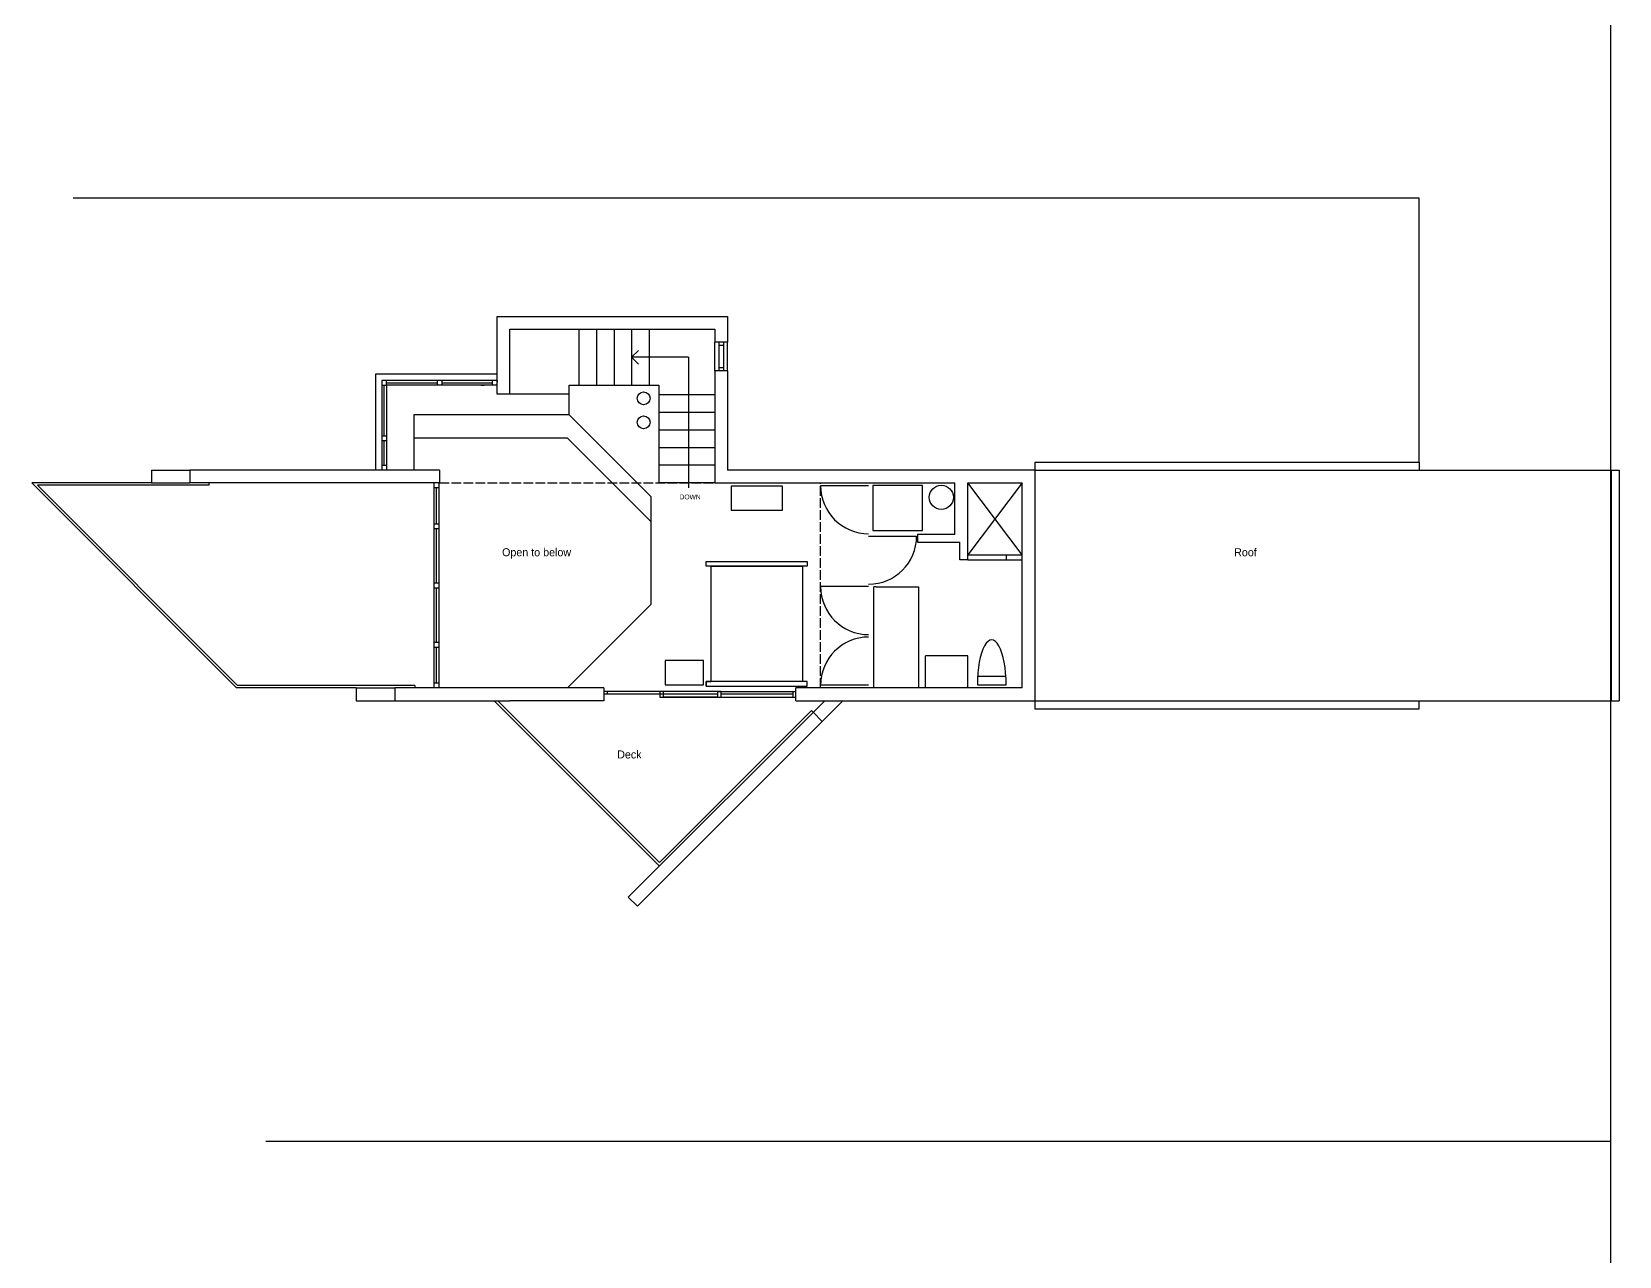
# Model space of a CAD drawing. Header units: inches. Extents: x -16659 to 2747, y 141 to 7454.
# Drawn here: x -5913 to -4921, y 1962 to 2726 of the extents above; entities that cross this region are included whole.
import ezdxf

# ---------------------------------------------------------------- set-up
doc = ezdxf.new("R2010")
doc.units = ezdxf.units.IN
doc.header["$LTSCALE"] = 0.5
doc.header["$MEASUREMENT"] = 0
doc.linetypes.add('ACAD_ISO02W100', pattern=[15, 12, -3])
for name, color, linetype in [('A-doors', 254, 'Continuous'), ('A-Elev-North', 7, 'Continuous'), ('A-Elev-South', 7, 'Continuous'), ('A-fixtures', 140, 'Continuous'), ('A-furniture', 33, 'Continuous'), ('A-glazing', 252, 'Continuous'), ('A-millwork', 252, 'Continuous'), ('A-roof', 253, 'Continuous'), ('A-soffit', 251, 'ACAD_ISO02W100'), ('A-stairs', 252, 'Continuous'), ('A-text', 254, 'Continuous'), ('A-walls', 7, 'Continuous'), ('construction', 160, 'Continuous')]:
    doc.layers.add(name, color=color, linetype=linetype)

msp = doc.modelspace()

# ---------------------------------------------------------------- linework, layer by layer
at = {"layer": 'A-doors'}
for p, q in [((-5661.38, 2444.58), (-5661.38, 2316.49)), ((-5661.38, 2441.58), (-5658.38, 2441.58)), ((-5658.38, 2444.58), (-5658.38, 2316.49)), ((-5661.38, 2418.99), (-5658.38, 2418.99)), ((-5661.38, 2415.99), (-5658.38, 2415.99)), ((-5359.26, 2412.49), (-5359.26, 2407.49)), ((-5661.38, 2381.99), (-5658.38, 2381.99)), ((-5661.38, 2378.99), (-5658.38, 2378.99)), ((-5661.38, 2344.99), (-5658.38, 2344.99)), ((-5661.38, 2341.99), (-5658.38, 2341.99)), ((-5658.38, 2319.49), (-5661.38, 2319.49))]:
    msp.add_line(p, q, dxfattribs=at)
at = {"layer": 'A-Elev-North', "color": 253}
for p, q in [((-5621.89, 2512.49), (-5697.89, 2512.49)), ((-5697.89, 2512.49), (-5697.89, 2452.49)), ((-5576.8, 2499.96), (-5613.89, 2499.96)), ((-5673.89, 2486.96), (-5673.89, 2452.49)), ((-5576.8, 2486.96), (-5673.89, 2486.96)), ((-5673.89, 2486.96), (-5673.89, 2452.49))]:
    msp.add_line(p, q, dxfattribs=at)
at = {"layer": 'A-Elev-North', "color": 252}
for p, q in [((-5659.39, 2508.49), (-5659.39, 2505.49)), ((-5656.39, 2508.49), (-5656.39, 2505.49))]:
    msp.add_line(p, q, dxfattribs=at)
at = {"layer": 'A-Elev-North'}
msp.add_line((-5621.89, 2508.49), (-5621.89, 2507.49), dxfattribs=at)
at = {"layer": 'A-Elev-South', "color": 252}
for p, q in [((-5837.89, 2452.49), (-5813.89, 2452.49)), ((-5837.89, 2444.49), (-5813.89, 2444.49)), ((-5709.89, 2316.49), (-5685.89, 2316.49)), ((-5709.89, 2308.49), (-5685.89, 2308.49))]:
    msp.add_line(p, q, dxfattribs=at)
at = {"layer": 'A-Elev-South', "color": 250}
msp.add_line((-5484.19, 2314.24), (-5518.23, 2314.24), dxfattribs=at)
at = {"layer": 'A-Elev-South', "color": 253}
msp.add_line((-5484.19, 2310.74), (-5518.23, 2310.74), dxfattribs=at)
at = {"layer": 'A-Elev-South', "color": 251}
for p in [(-5484.19, 2314.24), (-5482.19, 2314.24)]:
    msp.add_line(p, (-5435.23, 2314.24), dxfattribs=at)
at = {"layer": 'A-Elev-South', "color": 7}
msp.add_line((-5685.89, 2308.49), (-5613.89, 2308.49), dxfattribs=at)
at = {"layer": 'A-fixtures'}
for p, q in [((-5293.89, 2399.49), (-5327.89, 2444.49)), ((-5293.89, 2444.49), (-5327.89, 2399.49)), ((-5327.89, 2399.49), (-5293.89, 2399.49)), ((-5327.89, 2396.49), (-5293.89, 2396.49)), ((-5303.89, 2399.49), (-5303.89, 2396.49)), ((-5304.03, 2323.49), (-5321.75, 2323.49)), ((-5321.89, 2318.49), (-5303.89, 2318.49)), ((-5321.89, 2318.49), (-5303.89, 2318.49))]:
    msp.add_line(p, q, dxfattribs=at)
msp.add_lwpolyline([(-5387.08, 2442.81), (-5387.08, 2414.81), (-5356.08, 2414.81), (-5356.08, 2442.81), (-5387.08, 2442.81)], dxfattribs=at)
msp.add_circle((-5344.39, 2435.49), 7.5, dxfattribs=at)
msp.add_ellipse((-5312.89, 2318.49), major_axis=(0, -28), ratio=0.321429, start_param=1.570796, end_param=4.712389, dxfattribs=at)
at = {"layer": 'A-furniture'}
for points in [[(-5475.71, 2442.49), (-5475.71, 2427.49), (-5443.71, 2427.49), (-5443.71, 2442.49), (-5475.71, 2442.49)], [(-5491.21, 2317.49), (-5428.21, 2317.49), (-5428.21, 2320.49), (-5491.21, 2320.49), (-5491.21, 2317.49), (-5491.21, 2320.49), (-5488.21, 2320.49), (-5488.21, 2392.49), (-5491.21, 2392.49), (-5491.21, 2392.49), (-5491.21, 2395.49), (-5428.21, 2395.49), (-5428.21, 2392.49), (-5431.21, 2392.49), (-5488.21, 2392.49), (-5431.21, 2392.49), (-5431.21, 2320.49)], [(-5516.98, 2318.49), (-5492.98, 2318.49), (-5492.98, 2333.49), (-5516.98, 2333.49), (-5516.98, 2318.49)]]:
    msp.add_lwpolyline(points, dxfattribs=at)
at = {"layer": 'A-glazing'}
for p, q in [((-5483.39, 2532.49), (-5483.39, 2514.49)), ((-5483.39, 2530.49), (-5480.39, 2530.49)), ((-5480.39, 2532.49), (-5480.39, 2514.49)), ((-5483.39, 2516.49), (-5480.39, 2516.49)), ((-5621.89, 2508.49), (-5693.89, 2508.49)), ((-5693.89, 2508.49), (-5693.89, 2505.49)), ((-5693.89, 2505.49), (-5693.89, 2452.49)), ((-5693.89, 2505.49), (-5690.89, 2505.49)), ((-5692.39, 2473.99), (-5692.39, 2505.49)), ((-5690.89, 2505.49), (-5690.89, 2508.49)), ((-5690.89, 2506.99), (-5659.39, 2506.99)), ((-5690.89, 2505.49), (-5690.89, 2452.49)), ((-5621.89, 2505.49), (-5690.89, 2505.49)), ((-5656.39, 2506.99), (-5624.89, 2506.99)), ((-5629.89, 2508.49), (-5631.89, 2508.49)), ((-5631.89, 2505.49), (-5629.89, 2505.49)), ((-5624.89, 2508.49), (-5624.89, 2505.49)), ((-5693.89, 2473.99), (-5690.89, 2473.99)), ((-5693.89, 2470.99), (-5690.89, 2470.99)), ((-5692.39, 2455.49), (-5692.39, 2470.99)), ((-5693.89, 2455.49), (-5690.89, 2455.49)), ((-5555.23, 2314.24), (-5555.23, 2312.49)), ((-5553.23, 2314.24), (-5553.23, 2312.49)), ((-5520.23, 2314.24), (-5520.23, 2310.74)), ((-5520.23, 2310.74), (-5435.23, 2310.74)), ((-5518.23, 2314.24), (-5518.23, 2310.74)), ((-5484.19, 2314.24), (-5484.19, 2310.74)), ((-5484.19, 2310.74), (-5435.23, 2310.74)), ((-5482.19, 2314.24), (-5482.19, 2310.74)), ((-5437.23, 2314.24), (-5437.23, 2310.74)), ((-5520.45, 2205.24), (-5623.65, 2308.44))]:
    msp.add_line(p, q, dxfattribs=at)
at = {"layer": 'A-millwork', "color": 251}
for p, q in [((-5784.61, 2316.49), (-5912.61, 2444.49)), ((-5837.89, 2444.49), (-5912.61, 2444.49)), ((-5783.98, 2317.99), (-5908.98, 2442.99)), ((-5801.89, 2442.99), (-5908.98, 2442.99)), ((-5801.89, 2444.49), (-5801.89, 2442.99)), ((-5709.89, 2316.49), (-5784.61, 2316.49)), ((-5673.38, 2317.99), (-5783.98, 2317.99)), ((-5673.38, 2317.99), (-5673.38, 2316.49))]:
    msp.add_line(p, q, dxfattribs=at)
at = {"layer": 'A-millwork'}
for p, q in [((-5389.83, 2442.74), (-5419.83, 2442.74)), ((-5389.83, 2411.24), (-5359.83, 2411.24)), ((-5389.83, 2379.74), (-5419.83, 2379.74)), ((-5386.58, 2316.49), (-5386.58, 2379.49)), ((-5385.08, 2379.49), (-5386.58, 2379.49)), ((-5385.08, 2379.49), (-5358.58, 2379.49)), ((-5358.58, 2379.49), (-5358.58, 2316.49)), ((-5327.89, 2336.49), (-5354.26, 2336.49)), ((-5354.26, 2316.49), (-5354.26, 2336.49)), ((-5327.89, 2316.49), (-5327.89, 2336.49)), ((-5518.23, 2314.24), (-5555.23, 2314.24)), ((-5484.19, 2312.49), (-5555.23, 2312.49)), ((-5518.23, 2314.24), (-5519.19, 2314.24)), ((-5484.19, 2312.49), (-5519.19, 2312.49)), ((-5482.19, 2314.24), (-5484.19, 2314.24)), ((-5437.23, 2312.49), (-5482.19, 2312.49)), ((-5437.23, 2312.49), (-5482.19, 2312.49)), ((-5389.83, 2318.24), (-5419.83, 2318.24)), ((-5520.4, 2207.41), (-5621.48, 2308.49)), ((-5425.52, 2302.29), (-5520.4, 2207.41))]:
    msp.add_line(p, q, dxfattribs=at)
for centre, start, end in [((-5389.83, 2442.74), 180, 270), ((-5389.83, 2411.24), 270, 0), ((-5389.83, 2379.74), 180, 270), ((-5389.83, 2318.24), 90, 180)]:
    msp.add_arc(centre, 30, start, end, dxfattribs=at)
at = {"layer": 'A-roof'}
for p, q in [((-5285.89, 2457.49), (-5045.89, 2457.49)), ((-5285.89, 2457.49), (-5285.89, 2452.49)), ((-5285.89, 2452.49), (-4925.89, 2452.49)), ((-5045.89, 2457.49), (-5045.89, 2452.49)), ((-4925.89, 2452.49), (-4925.89, 2308.49)), ((-4925.89, 2452.49), (-4920.89, 2452.49)), ((-4920.89, 2452.49), (-4920.89, 2308.49)), ((-5285.89, 2308.49), (-4925.89, 2308.49)), ((-5285.89, 2308.49), (-5285.89, 2303.49)), ((-5285.89, 2303.49), (-5045.89, 2303.49)), ((-5045.89, 2303.49), (-5045.89, 2308.49)), ((-4925.89, 2308.49), (-4920.89, 2308.49))]:
    msp.add_line(p, q, dxfattribs=at)
at = {"layer": 'A-soffit'}
for p, q in [((-5657.89, 2444.58), (-5485.89, 2444.58)), ((-5419.83, 2316.49), (-5419.83, 2444.49))]:
    msp.add_line(p, q, dxfattribs=at)
at = {"layer": 'A-stairs'}
for p, q in [((-5570.85, 2540.49), (-5570.85, 2505.49)), ((-5559.85, 2540.49), (-5559.85, 2505.49)), ((-5548.85, 2540.49), (-5548.85, 2505.49)), ((-5537.85, 2540.49), (-5537.85, 2505.49)), ((-5526.85, 2540.49), (-5526.85, 2505.49)), ((-5485.89, 2499.49), (-5520.89, 2499.49)), ((-5485.89, 2488.49), (-5520.89, 2488.49)), ((-5577.89, 2472.49), (-5673.89, 2472.49)), ((-5525.89, 2420.49), (-5577.89, 2472.49)), ((-5485.89, 2477.49), (-5520.89, 2477.49)), ((-5485.89, 2466.49), (-5520.89, 2466.49)), ((-5485.89, 2455.49), (-5520.89, 2455.49)), ((-5485.89, 2444.49), (-5520.89, 2444.49))]:
    msp.add_line(p, q, dxfattribs=at)
at = {"layer": 'A-text'}
for p, q in [((-5537.85, 2522.99), (-5533.6, 2527.23)), ((-5537.85, 2522.99), (-5533.6, 2518.75)), ((-5502.35, 2522.99), (-5537.85, 2522.99)), ((-5502.35, 2522.99), (-5502.35, 2441.35))]:
    msp.add_line(p, q, dxfattribs=at)
at = {"layer": 'A-walls'}
for p, q in [((-5621.89, 2548.49), (-5477.89, 2548.49)), ((-5621.89, 2499.96), (-5621.89, 2548.49)), ((-5613.89, 2540.49), (-5485.89, 2540.49)), ((-5613.89, 2499.96), (-5613.89, 2540.49)), ((-5485.89, 2540.49), (-5485.89, 2532.49)), ((-5477.89, 2548.49), (-5477.89, 2532.49)), ((-5477.89, 2532.49), (-5485.89, 2532.49)), ((-5485.89, 2514.49), (-5485.89, 2444.49)), ((-5477.89, 2514.49), (-5485.89, 2514.49)), ((-5477.89, 2514.49), (-5477.89, 2452.49)), ((-5613.89, 2499.96), (-5621.89, 2499.96)), ((-5576.8, 2505.49), (-5520.89, 2505.49)), ((-5576.8, 2486.96), (-5576.8, 2505.49)), ((-5520.89, 2505.49), (-5520.89, 2444.49)), ((-5566.33, 2476.49), (-5576.8, 2486.96)), ((-5566.33, 2476.49), (-5536.36, 2446.51)), ((-5657.89, 2452.49), (-5813.89, 2452.49)), ((-5813.89, 2452.49), (-5813.89, 2444.49)), ((-5657.89, 2452.49), (-5657.89, 2444.49)), ((-5285.89, 2452.49), (-5477.89, 2452.49)), ((-5285.89, 2452.49), (-5285.89, 2308.49)), ((-5657.89, 2444.49), (-5813.89, 2444.49)), ((-5525.89, 2436.04), (-5536.36, 2446.51)), ((-5485.89, 2444.49), (-5335.89, 2444.49)), ((-5335.89, 2412.49), (-5335.89, 2444.49)), ((-5327.89, 2396.49), (-5327.89, 2444.49)), ((-5327.89, 2444.49), (-5293.89, 2444.49)), ((-5293.89, 2316.49), (-5293.89, 2444.49)), ((-5525.89, 2436.04), (-5525.89, 2368.49)), ((-5359.26, 2412.49), (-5335.89, 2412.49)), ((-5359.26, 2407.49), (-5332.89, 2407.49)), ((-5332.89, 2396.49), (-5332.89, 2407.49)), ((-5327.89, 2396.49), (-5332.89, 2396.49)), ((-5525.89, 2368.49), (-5577.89, 2316.49)), ((-5555.23, 2316.49), (-5685.89, 2316.49)), ((-5685.89, 2316.49), (-5685.89, 2308.49)), ((-5555.23, 2316.49), (-5555.23, 2308.49)), ((-5293.89, 2316.49), (-5435.23, 2316.49)), ((-5435.23, 2308.49), (-5435.23, 2316.49)), ((-5555.23, 2308.49), (-5613.89, 2308.49)), ((-5435.23, 2308.49), (-5285.89, 2308.49))]:
    msp.add_line(p, q, dxfattribs=at)
at = {"layer": 'A-walls', "color": 253}
for p, q in [((-5485.89, 2514.49), (-5485.89, 2532.49)), ((-5477.89, 2514.49), (-5477.89, 2532.49)), ((-5539.94, 2185.75), (-5417.2, 2308.49)), ((-5424.46, 2301.23), (-5425.52, 2302.29))]:
    msp.add_line(p, q, dxfattribs=at)
at = {"layer": 'A-walls', "color": 252}
for p, q in [((-5837.89, 2452.49), (-5837.89, 2444.49)), ((-5659.88, 2441.58), (-5659.88, 2418.99)), ((-5659.88, 2415.99), (-5659.88, 2381.99)), ((-5659.88, 2378.99), (-5659.88, 2344.99)), ((-5659.88, 2341.99), (-5659.88, 2319.49)), ((-5709.89, 2316.49), (-5709.89, 2308.49))]:
    msp.add_line(p, q, dxfattribs=at)
at = {"layer": 'A-walls', "color": 254}
for p, q in [((-5418.8, 2295.57), (-5424.46, 2301.23)), ((-5405.89, 2308.49), (-5423.05, 2291.33)), ((-5423.05, 2291.33), (-5534.29, 2180.09)), ((-5534.29, 2180.09), (-5539.94, 2185.75))]:
    msp.add_line(p, q, dxfattribs=at)
at = {"layer": 'A-walls'}
for centre in [(-5530.37, 2497.34), (-5530.37, 2482.34)]:
    msp.add_circle(centre, 4, dxfattribs=at)
at = {"layer": 'construction'}
for p, q in [((-4926.35, 3922.18), (-4926.35, 1584.18)), ((-5045.89, 2622.29), (-5886.66, 2622.29)), ((-5045.89, 2457.49), (-5045.89, 2622.29)), ((-4926.35, 2033.21), (-5766.35, 2033.21))]:
    msp.add_line(p, q, dxfattribs=at)

# ---------------------------------------------------------------- texts
at = {"layer": 'A-soffit'}
for s, p in [('Open to below', (-5618.79, 2398.69)), ('Roof', (-5161.46, 2398.69)), ('Deck', (-5546.88, 2272.4))]:
    msp.add_text(s, height=5, dxfattribs=at).set_placement(p)
at = {"layer": 'A-text'}
msp.add_text('DOWN', height=3, dxfattribs=at).set_placement((-5507.87, 2434.23))

doc.saveas('drawing.dxf')
